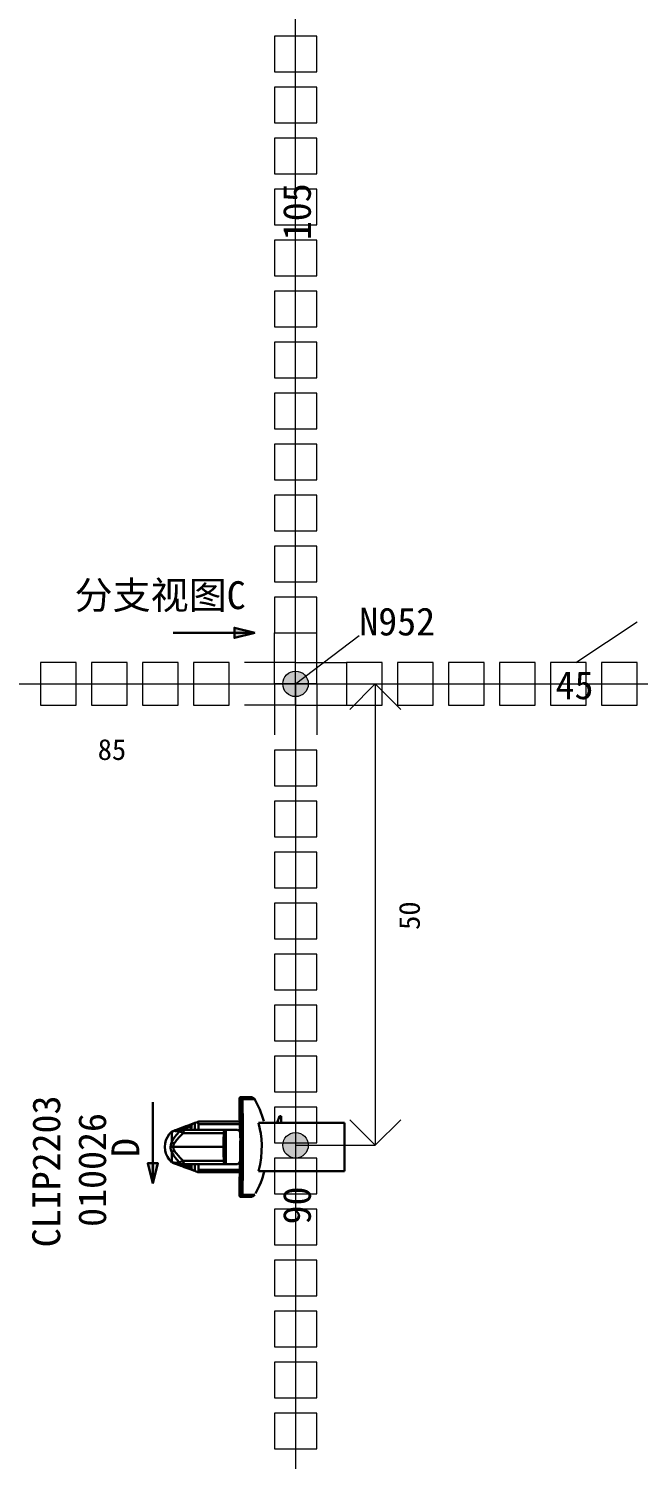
# Model space of a CAD drawing. Header units: millimetres. Extents: x 6 to 3615, y -854 to 0.
# Drawn here: x 2158.4 to 2218.2, y -641.2 to -500.9 of the extents above; entities that cross this region are included whole.
import ezdxf

# ---------------------------------------------------------------- set-up
doc = ezdxf.new("R2010")
doc.units = ezdxf.units.MM
doc.styles.add('4eff5b8b_Style', font='simfang.ttf')

msp = doc.modelspace()

# ---------------------------------------------------------------- hatches: boundary and pattern name
for points in [[(2178.56, -559.69), (2180.56, -560.19), (2178.56, -560.69)], [(2170.06, -612.19), (2170.56, -614.19), (2171.06, -612.19)]]:
    msp.add_hatch(color=256).paths.add_polyline_path(points)
h = msp.add_hatch(color=256)
edge = h.paths.add_edge_path()
edge.add_arc((2184.56, -565.19), 1.25, 0, 360)
h = msp.add_hatch(color=256)
edge = h.paths.add_edge_path()
edge.add_arc((2184.56, -565.19), 1.25, 0, 360)
h = msp.add_hatch(color=256)
edge = h.paths.add_edge_path()
edge.add_arc((2184.56, -610.43), 1.25, 0, 360)
h = msp.add_hatch(color=256)
edge = h.paths.add_edge_path()
edge.add_arc((2184.56, -610.43), 1.25, 0, 360)

# ---------------------------------------------------------------- linework, layer by layer
at = {"linetype": 'Continuous', "lineweight": 0}
for p, q in [((2186.65, -501.69), (2182.48, -501.69)), ((2182.48, -501.69), (2182.48, -505.19)), ((2186.65, -505.19), (2186.65, -501.69)), ((2182.48, -505.19), (2186.65, -505.19)), ((2186.65, -505.19), (2186.65, -505.19)), ((2186.65, -506.69), (2182.48, -506.69)), ((2182.48, -506.69), (2182.48, -510.19)), ((2186.65, -510.19), (2186.65, -506.69)), ((2182.48, -510.19), (2186.65, -510.19)), ((2186.65, -510.19), (2186.65, -510.19)), ((2186.65, -511.69), (2182.48, -511.69)), ((2182.48, -511.69), (2182.48, -515.19)), ((2186.65, -515.19), (2186.65, -511.69)), ((2182.48, -515.19), (2186.65, -515.19)), ((2186.65, -515.19), (2186.65, -515.19)), ((2186.65, -516.69), (2182.48, -516.69)), ((2182.48, -516.69), (2182.48, -520.19)), ((2186.65, -520.19), (2186.65, -516.69)), ((2182.48, -520.19), (2186.65, -520.19)), ((2186.65, -520.19), (2186.65, -520.19)), ((2186.65, -521.69), (2182.48, -521.69)), ((2182.48, -521.69), (2182.48, -525.19)), ((2186.65, -525.19), (2186.65, -521.69)), ((2182.48, -525.19), (2186.65, -525.19)), ((2186.65, -525.19), (2186.65, -525.19)), ((2186.65, -526.69), (2182.48, -526.69)), ((2182.48, -526.69), (2182.48, -530.19)), ((2186.65, -530.19), (2186.65, -526.69)), ((2182.48, -530.19), (2186.65, -530.19)), ((2186.65, -530.19), (2186.65, -530.19)), ((2186.65, -531.69), (2182.48, -531.69)), ((2182.48, -531.69), (2182.48, -535.19)), ((2186.65, -535.19), (2186.65, -531.69)), ((2182.48, -535.19), (2186.65, -535.19)), ((2186.65, -535.19), (2186.65, -535.19)), ((2186.65, -536.69), (2182.48, -536.69)), ((2182.48, -536.69), (2182.48, -540.19)), ((2186.65, -540.19), (2186.65, -536.69)), ((2182.48, -540.19), (2186.65, -540.19)), ((2186.65, -540.19), (2186.65, -540.19)), ((2186.65, -541.69), (2182.48, -541.69)), ((2182.48, -541.69), (2182.48, -545.19)), ((2186.65, -545.19), (2186.65, -541.69)), ((2182.48, -545.19), (2186.65, -545.19)), ((2186.65, -545.19), (2186.65, -545.19)), ((2186.65, -546.69), (2182.48, -546.69)), ((2182.48, -546.69), (2182.48, -550.19)), ((2186.65, -550.19), (2186.65, -546.69)), ((2182.48, -550.19), (2186.65, -550.19)), ((2186.65, -550.19), (2186.65, -550.19)), ((2186.65, -551.69), (2182.48, -551.69)), ((2182.48, -551.69), (2182.48, -555.19)), ((2186.65, -555.19), (2186.65, -551.69)), ((2182.48, -555.19), (2186.65, -555.19)), ((2186.65, -555.19), (2186.65, -555.19)), ((2186.65, -556.69), (2182.48, -556.69)), ((2182.48, -556.69), (2182.48, -560.19)), ((2186.65, -560.19), (2186.65, -556.69)), ((2182.48, -560.19), (2186.65, -560.19)), ((2186.65, -560.19), (2186.65, -560.19)), ((2163.06, -563.11), (2159.56, -563.11)), ((2159.56, -563.11), (2159.56, -567.28)), ((2163.06, -567.28), (2163.06, -563.11)), ((2168.06, -563.11), (2164.56, -563.11)), ((2164.56, -563.11), (2164.56, -567.28)), ((2168.06, -567.28), (2168.06, -563.11)), ((2173.06, -563.11), (2169.56, -563.11)), ((2169.56, -563.11), (2169.56, -567.28)), ((2173.06, -567.28), (2173.06, -563.11)), ((2178.06, -563.11), (2174.56, -563.11)), ((2174.56, -563.11), (2174.56, -567.28)), ((2178.06, -567.28), (2178.06, -563.11)), ((2193.06, -563.11), (2189.56, -563.11)), ((2189.56, -563.11), (2189.56, -567.28)), ((2193.06, -567.28), (2193.06, -563.11)), ((2198.06, -563.11), (2194.56, -563.11)), ((2194.56, -563.11), (2194.56, -567.28)), ((2198.06, -567.28), (2198.06, -563.11)), ((2203.06, -563.11), (2199.56, -563.11)), ((2199.56, -563.11), (2199.56, -567.28)), ((2203.06, -567.28), (2203.06, -563.11)), ((2208.06, -563.11), (2204.56, -563.11)), ((2204.56, -563.11), (2204.56, -567.28)), ((2208.06, -567.28), (2208.06, -563.11)), ((2213.06, -563.11), (2209.56, -563.11)), ((2209.56, -563.11), (2209.56, -567.28)), ((2213.06, -567.28), (2213.06, -563.11)), ((2218.06, -563.11), (2214.56, -563.11)), ((2214.56, -563.11), (2214.56, -567.28)), ((2218.06, -567.28), (2218.06, -563.11)), ((2159.56, -567.28), (2163.06, -567.28)), ((2159.56, -567.28), (2159.56, -567.28)), ((2164.56, -567.28), (2168.06, -567.28)), ((2164.56, -567.28), (2164.56, -567.28)), ((2169.56, -567.28), (2173.06, -567.28)), ((2169.56, -567.28), (2169.56, -567.28)), ((2174.56, -567.28), (2178.06, -567.28)), ((2174.56, -567.28), (2174.56, -567.28)), ((2189.56, -567.28), (2193.06, -567.28)), ((2189.56, -567.28), (2189.56, -567.28)), ((2194.56, -567.28), (2198.06, -567.28)), ((2194.56, -567.28), (2194.56, -567.28)), ((2199.56, -567.28), (2203.06, -567.28)), ((2199.56, -567.28), (2199.56, -567.28)), ((2204.56, -567.28), (2208.06, -567.28)), ((2204.56, -567.28), (2204.56, -567.28)), ((2209.56, -567.28), (2213.06, -567.28)), ((2209.56, -567.28), (2209.56, -567.28)), ((2214.56, -567.28), (2218.06, -567.28)), ((2214.56, -567.28), (2214.56, -567.28)), ((2186.65, -571.69), (2182.48, -571.69)), ((2182.48, -571.69), (2182.48, -575.19)), ((2186.65, -575.19), (2186.65, -571.69)), ((2182.48, -575.19), (2186.65, -575.19)), ((2186.65, -575.19), (2186.65, -575.19)), ((2186.65, -576.69), (2182.48, -576.69)), ((2182.48, -576.69), (2182.48, -580.19)), ((2186.65, -580.19), (2186.65, -576.69)), ((2182.48, -580.19), (2186.65, -580.19)), ((2186.65, -580.19), (2186.65, -580.19)), ((2186.65, -581.69), (2182.48, -581.69)), ((2182.48, -581.69), (2182.48, -585.19)), ((2186.65, -585.19), (2186.65, -581.69)), ((2182.48, -585.19), (2186.65, -585.19)), ((2186.65, -585.19), (2186.65, -585.19)), ((2186.65, -586.69), (2182.48, -586.69)), ((2182.48, -586.69), (2182.48, -590.19)), ((2186.65, -590.19), (2186.65, -586.69)), ((2182.48, -590.19), (2186.65, -590.19)), ((2186.65, -590.19), (2186.65, -590.19)), ((2186.65, -591.69), (2182.48, -591.69)), ((2182.48, -591.69), (2182.48, -595.19)), ((2186.65, -595.19), (2186.65, -591.69)), ((2182.48, -595.19), (2186.65, -595.19)), ((2186.65, -595.19), (2186.65, -595.19)), ((2186.65, -596.69), (2182.48, -596.69)), ((2182.48, -596.69), (2182.48, -600.19)), ((2186.65, -600.19), (2186.65, -596.69)), ((2182.48, -600.19), (2186.65, -600.19)), ((2186.65, -600.19), (2186.65, -600.19)), ((2186.65, -601.69), (2182.48, -601.69)), ((2182.48, -601.69), (2182.48, -605.19)), ((2186.65, -605.19), (2186.65, -601.69)), ((2182.48, -605.19), (2186.65, -605.19)), ((2186.65, -605.19), (2186.65, -605.19)), ((2186.65, -606.69), (2182.48, -606.69)), ((2182.48, -606.69), (2182.48, -610.19)), ((2186.65, -610.19), (2186.65, -606.69)), ((2182.48, -610.19), (2186.65, -610.19)), ((2186.65, -610.19), (2186.65, -610.19)), ((2186.65, -611.69), (2182.48, -611.69)), ((2182.48, -611.69), (2182.48, -615.19)), ((2186.65, -615.19), (2186.65, -611.69)), ((2182.48, -615.19), (2186.65, -615.19)), ((2186.65, -615.19), (2186.65, -615.19)), ((2186.65, -616.69), (2182.48, -616.69)), ((2182.48, -616.69), (2182.48, -620.19)), ((2186.65, -620.19), (2186.65, -616.69)), ((2182.48, -620.19), (2186.65, -620.19)), ((2186.65, -620.19), (2186.65, -620.19)), ((2186.65, -621.69), (2182.48, -621.69)), ((2182.48, -621.69), (2182.48, -625.19)), ((2186.65, -625.19), (2186.65, -621.69)), ((2182.48, -625.19), (2186.65, -625.19)), ((2186.65, -625.19), (2186.65, -625.19)), ((2186.65, -626.69), (2182.48, -626.69)), ((2182.48, -626.69), (2182.48, -630.19)), ((2186.65, -630.19), (2186.65, -626.69)), ((2182.48, -630.19), (2186.65, -630.19)), ((2186.65, -630.19), (2186.65, -630.19)), ((2186.65, -631.69), (2182.48, -631.69)), ((2182.48, -631.69), (2182.48, -635.19)), ((2186.65, -635.19), (2186.65, -631.69)), ((2182.48, -635.19), (2186.65, -635.19)), ((2186.65, -635.19), (2186.65, -635.19)), ((2186.65, -636.69), (2182.48, -636.69)), ((2182.48, -636.69), (2182.48, -640.19)), ((2186.65, -640.19), (2186.65, -636.69)), ((2182.48, -640.19), (2186.65, -640.19)), ((2186.65, -640.19), (2186.65, -640.19))]:
    msp.add_line(p, q, dxfattribs=at)
at = {"linetype": 'Continuous', "lineweight": 30}
for p, q in [((2180.56, -560.19), (2178.56, -559.69)), ((2178.56, -560.69), (2178.56, -559.69)), ((2178.56, -560.69), (2178.56, -559.69)), ((2178.56, -559.69), (2180.56, -560.19)), ((2180.56, -560.19), (2178.56, -560.69)), ((2180.56, -560.19), (2178.56, -560.69)), ((2170.56, -614.19), (2170.06, -612.19)), ((2171.06, -612.19), (2170.06, -612.19)), ((2171.06, -612.19), (2170.06, -612.19)), ((2170.06, -612.19), (2170.56, -614.19)), ((2170.56, -614.19), (2171.06, -612.19)), ((2170.56, -614.19), (2171.06, -612.19))]:
    msp.add_line(p, q, dxfattribs=at)
at = {"linetype": 'Continuous', "lineweight": 13}
for points in [[(2184.56, -565.19), (2184.56, -465.19)], [(2212.06, -563.11), (2218.06, -559.11)], [(2184.56, -565.19), (2190.81, -560.44)], [(2039.56, -565.19), (2184.56, -565.19)], [(2184.56, -565.19), (2192.38, -565.19)], [(2184.56, -565.19), (2239.56, -565.19)], [(2184.56, -565.19), (2184.56, -660.19)], [(2192.38, -565.19), (2189.88, -567.69)], [(2192.38, -565.19), (2192.38, -610.43)], [(2192.38, -565.19), (2194.88, -567.69)], [(2192.38, -610.43), (2189.88, -607.93)], [(2192.38, -610.43), (2194.88, -607.93)], [(2184.56, -610.43), (2192.38, -610.43)]]:
    msp.add_lwpolyline(points, dxfattribs=at)
at = {"linetype": 'Continuous', "lineweight": 0}
for points in [[(2186.65, -505.19), (2186.65, -501.69), (2182.48, -501.69), (2182.48, -505.19), (2186.65, -505.19)], [(2186.65, -510.19), (2186.65, -506.69), (2182.48, -506.69), (2182.48, -510.19), (2186.65, -510.19)], [(2186.65, -515.19), (2186.65, -511.69), (2182.48, -511.69), (2182.48, -515.19), (2186.65, -515.19)], [(2186.65, -520.19), (2186.65, -516.69), (2182.48, -516.69), (2182.48, -520.19), (2186.65, -520.19)], [(2186.65, -525.19), (2186.65, -521.69), (2182.48, -521.69), (2182.48, -525.19), (2186.65, -525.19)], [(2186.65, -530.19), (2186.65, -526.69), (2182.48, -526.69), (2182.48, -530.19), (2186.65, -530.19)], [(2186.65, -535.19), (2186.65, -531.69), (2182.48, -531.69), (2182.48, -535.19), (2186.65, -535.19)], [(2186.65, -540.19), (2186.65, -536.69), (2182.48, -536.69), (2182.48, -540.19), (2186.65, -540.19)], [(2186.65, -545.19), (2186.65, -541.69), (2182.48, -541.69), (2182.48, -545.19), (2186.65, -545.19)], [(2186.65, -550.19), (2186.65, -546.69), (2182.48, -546.69), (2182.48, -550.19), (2186.65, -550.19)], [(2186.65, -555.19), (2186.65, -551.69), (2182.48, -551.69), (2182.48, -555.19), (2186.65, -555.19)], [(2186.65, -560.19), (2186.65, -556.69), (2182.48, -556.69), (2182.48, -560.19), (2186.65, -560.19)], [(2159.56, -567.28), (2163.06, -567.28), (2163.06, -563.11), (2159.56, -563.11), (2159.56, -567.28)], [(2164.56, -567.28), (2168.06, -567.28), (2168.06, -563.11), (2164.56, -563.11), (2164.56, -567.28)], [(2169.56, -567.28), (2173.06, -567.28), (2173.06, -563.11), (2169.56, -563.11), (2169.56, -567.28)], [(2174.56, -567.28), (2178.06, -567.28), (2178.06, -563.11), (2174.56, -563.11), (2174.56, -567.28)], [(2189.56, -567.28), (2193.06, -567.28), (2193.06, -563.11), (2189.56, -563.11), (2189.56, -567.28)], [(2194.56, -567.28), (2198.06, -567.28), (2198.06, -563.11), (2194.56, -563.11), (2194.56, -567.28)], [(2199.56, -567.28), (2203.06, -567.28), (2203.06, -563.11), (2199.56, -563.11), (2199.56, -567.28)], [(2204.56, -567.28), (2208.06, -567.28), (2208.06, -563.11), (2204.56, -563.11), (2204.56, -567.28)], [(2209.56, -567.28), (2213.06, -567.28), (2213.06, -563.11), (2209.56, -563.11), (2209.56, -567.28)], [(2214.56, -567.28), (2218.06, -567.28), (2218.06, -563.11), (2214.56, -563.11), (2214.56, -567.28)], [(2186.65, -575.19), (2186.65, -571.69), (2182.48, -571.69), (2182.48, -575.19), (2186.65, -575.19)], [(2186.65, -580.19), (2186.65, -576.69), (2182.48, -576.69), (2182.48, -580.19), (2186.65, -580.19)], [(2186.65, -585.19), (2186.65, -581.69), (2182.48, -581.69), (2182.48, -585.19), (2186.65, -585.19)], [(2186.65, -590.19), (2186.65, -586.69), (2182.48, -586.69), (2182.48, -590.19), (2186.65, -590.19)], [(2186.65, -595.19), (2186.65, -591.69), (2182.48, -591.69), (2182.48, -595.19), (2186.65, -595.19)], [(2186.65, -600.19), (2186.65, -596.69), (2182.48, -596.69), (2182.48, -600.19), (2186.65, -600.19)], [(2186.65, -605.19), (2186.65, -601.69), (2182.48, -601.69), (2182.48, -605.19), (2186.65, -605.19)], [(2186.65, -610.19), (2186.65, -606.69), (2182.48, -606.69), (2182.48, -610.19), (2186.65, -610.19)], [(2186.65, -615.19), (2186.65, -611.69), (2182.48, -611.69), (2182.48, -615.19), (2186.65, -615.19)], [(2186.65, -620.19), (2186.65, -616.69), (2182.48, -616.69), (2182.48, -620.19), (2186.65, -620.19)], [(2186.65, -625.19), (2186.65, -621.69), (2182.48, -621.69), (2182.48, -625.19), (2186.65, -625.19)], [(2186.65, -630.19), (2186.65, -626.69), (2182.48, -626.69), (2182.48, -630.19), (2186.65, -630.19)], [(2186.65, -635.19), (2186.65, -631.69), (2182.48, -631.69), (2182.48, -635.19), (2186.65, -635.19)], [(2186.65, -640.19), (2186.65, -636.69), (2182.48, -636.69), (2182.48, -640.19), (2186.65, -640.19)]]:
    msp.add_lwpolyline(points, close=True, dxfattribs=at)
at = {"linetype": 'Continuous', "lineweight": 30}
for points in [[(2180.56, -560.19), (2178.56, -560.69), (2178.56, -559.69)], [(2170.56, -614.19), (2171.06, -612.19), (2170.06, -612.19)]]:
    msp.add_lwpolyline(points, close=True, dxfattribs=at)
for points in [[(2172.56, -560.19), (2180.56, -560.19)], [(2179.07, -606.09), (2179.08, -605.77)], [(2179.08, -605.77), (2179.09, -605.73)], [(2179.09, -605.77), (2179.08, -605.77)], [(2179.09, -605.73), (2179.12, -605.72)], [(2179.12, -605.78), (2179.09, -605.77)], [(2179.31, -605.71), (2179.12, -605.72)], [(2179.12, -605.72), (2179.2, -605.74)], [(2179.14, -605.79), (2179.12, -605.78)], [(2179.15, -605.81), (2179.14, -605.79)], [(2179.16, -605.83), (2179.15, -605.81)], [(2179.17, -605.85), (2179.16, -605.83)], [(2179.18, -606.23), (2179.17, -605.85)], [(2179.22, -605.86), (2179.17, -605.85)], [(2179.2, -605.74), (2179.27, -605.79)], [(2179.22, -605.86), (2179.27, -605.87)], [(2179.27, -605.79), (2179.32, -605.85)], [(2179.27, -605.87), (2179.32, -605.89)], [(2179.45, -605.71), (2179.31, -605.71)], [(2179.31, -605.71), (2179.52, -605.71)], [(2179.32, -605.85), (2179.35, -605.91)], [(2179.32, -605.89), (2179.35, -605.91)], [(2179.36, -606.24), (2179.35, -605.91)], [(2179.35, -605.91), (2179.57, -605.91)], [(2179.59, -605.71), (2179.45, -605.71)], [(2179.52, -605.71), (2179.59, -605.71)], [(2179.78, -605.91), (2179.57, -605.91)], [(2179.7, -605.71), (2179.59, -605.71)], [(2179.81, -605.71), (2179.7, -605.71)], [(2179.97, -605.91), (2179.78, -605.91)], [(2179.9, -605.71), (2179.81, -605.71)], [(2179.84, -605.71), (2179.98, -605.71)], [(2179.98, -605.71), (2179.9, -605.71)], [(2179.98, -605.71), (2179.9, -605.71)], [(2180.14, -605.91), (2179.97, -605.91)], [(2180.05, -605.71), (2179.98, -605.71)], [(2180.05, -605.71), (2180.11, -605.71)], [(2180.11, -605.71), (2180.05, -605.71)], [(2180.11, -605.71), (2180.15, -605.71)], [(2180.15, -605.71), (2180.11, -605.71)], [(2180.25, -605.91), (2180.14, -605.91)], [(2180.15, -605.71), (2180.18, -605.71)], [(2180.2, -605.71), (2180.18, -605.71)], [(2180.2, -605.71), (2180.21, -605.71)], [(2180.2, -605.71), (2180.21, -605.71)], [(2180.21, -605.71), (2180.27, -605.72)], [(2180.32, -605.72), (2180.21, -605.71)], [(2180.25, -605.91), (2180.34, -605.91)], [(2180.32, -605.72), (2180.42, -605.77)], [(2180.34, -605.91), (2180.46, -605.91)], [(2180.5, -605.83), (2180.42, -605.77)], [(2180.46, -605.91), (2180.52, -605.91)], [(2180.5, -605.83), (2180.57, -605.91)], [(2180.52, -605.91), (2180.56, -605.91)], [(2180.56, -605.91), (2180.57, -605.91)], [(2170.56, -606.19), (2170.56, -614.19)], [(2179.07, -606.09), (2179.06, -606.42)], [(2179.06, -606.78), (2179.06, -606.42)], [(2179.06, -606.78), (2179.07, -607.23)], [(2179.07, -607.23), (2179.08, -607.7)], [(2179.18, -606.63), (2179.18, -606.23)], [(2179.18, -607.07), (2179.18, -606.63)], [(2179.19, -607.52), (2179.18, -607.07)], [(2179.36, -606.55), (2179.36, -606.24)], [(2179.37, -606.9), (2179.36, -606.55)], [(2179.37, -607.27), (2179.37, -606.9)], [(2179.38, -607.37), (2179.37, -607.27)], [(2179.38, -607.78), (2179.38, -607.37)], [(2173.16, -608.81), (2172.89, -608.91)], [(2173.16, -608.81), (2173.04, -608.85)], [(2173.22, -608.78), (2173.16, -608.81)], [(2173.16, -608.81), (2173.19, -608.81)], [(2173.19, -608.81), (2173.23, -608.84)], [(2173.38, -608.72), (2173.22, -608.78)], [(2173.42, -608.8), (2173.23, -608.84)], [(2173.56, -608.66), (2173.38, -608.72)], [(2173.63, -608.76), (2173.42, -608.8)], [(2173.79, -608.57), (2173.56, -608.66)], [(2173.56, -608.66), (2173.79, -608.57)], [(2173.81, -608.72), (2173.63, -608.76)], [(2174.04, -608.48), (2173.79, -608.57)], [(2173.95, -608.7), (2173.81, -608.72)], [(2174.11, -608.66), (2173.95, -608.7)], [(2174.69, -608.24), (2174.04, -608.48)], [(2174.04, -608.48), (2174.05, -608.51)], [(2174.08, -608.57), (2174.05, -608.51)], [(2174.11, -608.66), (2174.08, -608.57)], [(2174.11, -608.66), (2174.35, -608.58)], [(2174.35, -608.66), (2174.11, -608.66)], [(2174.33, -608.8), (2174.31, -608.85)], [(2174.34, -608.74), (2174.33, -608.8)], [(2174.35, -608.66), (2174.34, -608.74)], [(2174.35, -608.51), (2174.37, -608.46)], [(2174.35, -608.58), (2174.35, -608.51)], [(2174.35, -608.66), (2174.35, -608.58)], [(2174.37, -608.46), (2174.41, -608.38)], [(2174.41, -608.38), (2174.49, -608.32)], [(2174.59, -608.28), (2174.49, -608.32)], [(2174.59, -608.28), (2174.69, -608.24)], [(2174.82, -608.19), (2174.69, -608.24)], [(2174.69, -608.24), (2174.69, -608.9)], [(2174.93, -608.15), (2174.82, -608.19)], [(2174.93, -608.15), (2174.99, -608.13)], [(2174.93, -608.15), (2174.97, -608.17)], [(2175.02, -608.25), (2174.97, -608.17)], [(2174.99, -608.13), (2175.07, -608.11)], [(2175.03, -608.35), (2175.02, -608.25)], [(2179.1, -608.35), (2175.03, -608.35)], [(2175.03, -608.35), (2175.03, -608.9)], [(2179.09, -608.11), (2175.07, -608.11)], [(2179.08, -607.7), (2179.09, -608.19)], [(2179.09, -608.19), (2179.11, -608.7)], [(2179.11, -608.7), (2179.12, -609.24)], [(2179.19, -608), (2179.19, -607.52)], [(2179.19, -608), (2179.2, -608.5)], [(2179.2, -609.01), (2179.2, -608.5)], [(2179.38, -608.04), (2179.38, -607.78)], [(2179.38, -608.4), (2179.38, -608.04)], [(2179.38, -608.82), (2179.38, -608.4)], [(2179.39, -609.29), (2179.38, -608.82)], [(2185.23, -608.23), (2180.93, -608.23)], [(2180.93, -608.23), (2181.07, -608.84)], [(2181.23, -608.23), (2181.18, -608.23)], [(2181.23, -608.23), (2181.73, -608.23)], [(2181.28, -608.23), (2181.23, -608.23)], [(2181.49, -608.23), (2181.47, -608.14)], [(2181.47, -608.23), (2181.47, -608.23)], [(2182.75, -608.23), (2183, -607.59)], [(2184.3, -608.23), (2182.81, -608.23)], [(2183, -607.59), (2183.16, -607.59)], [(2183.16, -608.23), (2183.16, -607.59)], [(2184.3, -608.23), (2189.35, -608.24)], [(2189.35, -608.24), (2189.35, -612.97)], [(2171.85, -609.93), (2171.77, -610.26)], [(2171.99, -609.63), (2171.85, -609.93)], [(2172.18, -609.35), (2171.99, -609.63)], [(2172.41, -609.11), (2172.18, -609.35)], [(2172.35, -610.29), (2172.39, -610.19)], [(2172.39, -610.19), (2172.44, -610.1)], [(2172.41, -609.11), (2172.46, -609.08)], [(2172.41, -609.11), (2172.42, -609.11)], [(2172.42, -609.11), (2172.5, -609.06)], [(2172.42, -609.11), (2172.44, -609.1)], [(2172.44, -609.1), (2172.5, -609.06)], [(2172.48, -609.09), (2172.44, -609.1)], [(2172.44, -609.1), (2172.44, -609.16)], [(2172.44, -609.16), (2172.44, -609.27)], [(2172.44, -609.27), (2172.44, -609.43)], [(2172.44, -609.62), (2172.44, -609.43)], [(2172.44, -609.85), (2172.44, -609.62)], [(2172.44, -609.85), (2172.44, -610.1)], [(2172.44, -610.1), (2172.54, -609.89)], [(2172.44, -610.1), (2172.54, -610.18)], [(2172.53, -609.07), (2172.48, -609.09)], [(2172.5, -609.06), (2172.56, -609.03)], [(2172.5, -609.06), (2172.53, -609.04)], [(2172.53, -609.04), (2172.56, -609.03)], [(2172.56, -609.03), (2172.53, -609.04)], [(2172.53, -609.04), (2172.56, -609.03)], [(2172.6, -609.06), (2172.53, -609.07)], [(2172.54, -609.89), (2172.73, -609.61)], [(2172.54, -610.18), (2172.65, -610.26)], [(2172.56, -609.03), (2172.61, -609.01)], [(2172.74, -609.02), (2172.6, -609.06)], [(2172.68, -608.98), (2172.61, -609.01)], [(2172.65, -610.26), (2172.75, -610.12)], [(2172.68, -608.98), (2172.77, -608.95)], [(2172.77, -608.95), (2172.68, -608.98)], [(2172.73, -609.61), (2172.9, -609.39)], [(2172.82, -609.01), (2172.74, -609.02)], [(2172.74, -609.03), (2172.74, -609.02)], [(2172.74, -609.03), (2172.89, -609.05)], [(2172.75, -610.12), (2172.9, -609.93)], [(2172.89, -608.91), (2172.77, -608.95)], [(2172.83, -608.99), (2172.82, -609)], [(2172.82, -609), (2172.82, -609.01)], [(2172.82, -609.01), (2172.83, -609.01)], [(2172.82, -609.01), (2172.82, -609.01)], [(2172.83, -608.98), (2172.85, -608.96)], [(2172.83, -608.98), (2172.83, -608.99)], [(2172.83, -609.01), (2172.84, -609.01)], [(2172.84, -608.99), (2172.84, -609)], [(2172.85, -608.99), (2172.84, -608.99)], [(2172.84, -609.01), (2172.85, -609)], [(2172.85, -609), (2172.84, -609)], [(2172.88, -608.94), (2172.85, -608.96)], [(2172.85, -608.98), (2172.85, -608.99)], [(2172.85, -608.98), (2172.86, -608.98)], [(2172.85, -609), (2172.88, -608.99)], [(2172.85, -609), (2172.86, -608.99)], [(2172.85, -608.99), (2172.85, -608.99)], [(2172.85, -609), (2172.85, -609)], [(2172.87, -608.97), (2172.86, -608.98)], [(2172.86, -608.99), (2172.88, -608.99)], [(2172.91, -608.94), (2172.87, -608.97)], [(2172.91, -608.91), (2172.88, -608.94)], [(2172.95, -608.95), (2172.88, -608.99)], [(2172.99, -608.87), (2172.89, -608.91)], [(2173.08, -609.07), (2172.89, -609.05)], [(2172.9, -609.39), (2173.18, -609.08)], [(2172.9, -609.93), (2173.19, -609.6)], [(2172.99, -608.87), (2172.91, -608.91)], [(2173.01, -608.9), (2172.91, -608.94)], [(2172.95, -608.95), (2173.04, -608.92)], [(2173.04, -608.85), (2172.99, -608.87)], [(2172.99, -608.88), (2172.99, -608.87)], [(2173.01, -608.9), (2172.99, -608.88)], [(2173.12, -608.86), (2173.01, -608.9)], [(2173.04, -608.92), (2173.13, -608.91)], [(2173.18, -609.08), (2173.08, -609.07)], [(2173.23, -608.84), (2173.12, -608.86)], [(2173.23, -608.9), (2173.13, -608.91)], [(2173.18, -609.08), (2173.23, -609)], [(2173.27, -609.12), (2173.18, -609.08)], [(2173.19, -609.6), (2173.55, -609.23)], [(2173.23, -608.84), (2173.23, -608.89)], [(2173.23, -608.89), (2173.23, -608.9)], [(2173.23, -608.9), (2173.43, -608.9)], [(2173.29, -608.95), (2173.23, -609)], [(2173.39, -609.16), (2173.27, -609.12)], [(2173.36, -608.91), (2173.29, -608.95)], [(2173.43, -608.9), (2173.36, -608.91)], [(2173.52, -609.22), (2173.39, -609.16)], [(2173.43, -608.9), (2173.53, -608.9)], [(2173.55, -609.23), (2173.52, -609.22)], [(2173.53, -608.9), (2173.65, -608.9)], [(2173.57, -609.1), (2173.55, -609.23)], [(2177.52, -609.23), (2173.55, -609.23)], [(2173.6, -608.99), (2173.57, -609.1)], [(2173.65, -608.92), (2173.6, -608.99)], [(2173.65, -608.92), (2173.7, -608.9)], [(2173.65, -608.9), (2173.7, -608.9)], [(2174.59, -608.9), (2173.7, -608.9)], [(2173.7, -608.9), (2177.62, -608.9)], [(2174.31, -608.85), (2174.3, -608.89)], [(2174.3, -608.89), (2174.3, -608.9)], [(2174.36, -608.9), (2174.33, -608.9)], [(2174.33, -608.9), (2174.33, -608.9)], [(2174.59, -608.9), (2174.57, -608.9)], [(2177.5, -609.91), (2177.49, -610.59)], [(2177.52, -609.23), (2177.5, -609.91)], [(2177.53, -609.12), (2177.52, -609.23)], [(2177.55, -609.03), (2177.53, -609.12)], [(2177.57, -608.96), (2177.55, -609.03)], [(2177.6, -608.92), (2177.57, -608.96)], [(2177.62, -608.9), (2177.6, -608.92)], [(2177.62, -608.9), (2177.72, -608.9)], [(2177.72, -610.59), (2177.72, -608.9)], [(2177.72, -608.9), (2178.75, -608.9)], [(2178.87, -608.92), (2178.75, -608.9)], [(2178.87, -608.92), (2178.98, -608.98)], [(2178.87, -608.92), (2178.98, -608.98)], [(2178.98, -608.98), (2178.9, -608.93)], [(2179.07, -609.06), (2178.98, -608.98)], [(2178.98, -608.98), (2179.07, -609.06)], [(2179.07, -609.06), (2179.03, -609.02)], [(2179.12, -609.17), (2179.07, -609.06)], [(2179.07, -609.06), (2179.12, -609.17)], [(2179.11, -609.14), (2179.12, -609.17)], [(2179.12, -609.24), (2179.13, -609.69)], [(2179.2, -609.53), (2179.14, -610.14)], [(2179.14, -610.14), (2179.14, -610.6)], [(2179.2, -609.53), (2179.2, -609.01)], [(2179.2, -609.53), (2179.21, -610.06)], [(2179.21, -610.06), (2179.21, -610.59)], [(2179.39, -609.67), (2179.39, -609.29)], [(2179.39, -610.02), (2179.39, -609.67)], [(2179.39, -610.32), (2179.39, -610.02)], [(2181.15, -609.29), (2181.07, -608.84)], [(2181.21, -609.83), (2181.15, -609.29)], [(2181.24, -610.37), (2181.21, -609.83)], [(2171.77, -610.26), (2171.74, -610.59)], [(2171.74, -610.59), (2171.77, -610.93)], [(2171.77, -610.93), (2171.85, -611.25)], [(2171.85, -611.25), (2171.99, -611.56)], [(2171.99, -611.56), (2172.18, -611.83)], [(2172.3, -610.59), (2172.32, -610.4)], [(2172.3, -610.59), (2172.43, -610.59)], [(2172.31, -610.71), (2172.3, -610.59)], [(2172.33, -610.83), (2172.31, -610.71)], [(2172.32, -610.4), (2172.35, -610.29)], [(2172.33, -610.83), (2172.37, -610.95)], [(2172.37, -610.95), (2172.44, -611.09)], [(2172.43, -610.59), (2172.57, -610.59)], [(2172.55, -611), (2172.44, -611.09)], [(2172.51, -611.24), (2172.44, -611.09)], [(2172.44, -611.09), (2172.44, -611.34)], [(2172.44, -611.34), (2172.44, -611.57)], [(2172.44, -611.76), (2172.44, -611.57)], [(2172.6, -611.4), (2172.51, -611.24)], [(2172.65, -610.92), (2172.55, -611)], [(2172.6, -610.4), (2172.57, -610.55)], [(2172.57, -610.55), (2172.57, -610.59)], [(2172.57, -610.59), (2177.49, -610.59)], [(2172.59, -610.75), (2172.57, -610.59)], [(2172.64, -610.89), (2172.59, -610.75)], [(2172.65, -610.26), (2172.6, -610.4)], [(2172.6, -611.4), (2172.73, -611.59)], [(2172.65, -610.92), (2172.64, -610.89)], [(2172.77, -611.1), (2172.65, -610.92)], [(2172.93, -611.84), (2172.73, -611.59)], [(2172.92, -611.28), (2172.77, -611.1)], [(2173.01, -611.39), (2172.92, -611.28)], [(2173.29, -611.7), (2173.01, -611.39)], [(2177.49, -610.59), (2177.5, -611.28)], [(2177.5, -611.28), (2177.52, -611.96)], [(2177.72, -610.59), (2177.72, -612.29)], [(2179.14, -611.14), (2179.13, -611.68)], [(2179.14, -610.6), (2179.14, -611.14)], [(2179.21, -611.13), (2179.2, -611.66)], [(2179.21, -610.59), (2179.21, -611.13)], [(2179.39, -610.59), (2179.39, -610.32)], [(2179.39, -610.89), (2179.39, -610.59)], [(2179.39, -611.21), (2179.39, -610.89)], [(2179.39, -611.54), (2179.39, -611.21)], [(2179.39, -611.9), (2179.39, -611.54)], [(2181.18, -611.67), (2181.23, -611.02)], [(2181.23, -611.02), (2181.24, -610.37)], [(2172.18, -611.83), (2172.41, -612.08)], [(2172.42, -612.08), (2172.41, -612.08)], [(2172.41, -612.08), (2172.46, -612.1)], [(2172.5, -612.13), (2172.42, -612.08)], [(2172.44, -612.09), (2172.42, -612.08)], [(2172.44, -611.91), (2172.44, -611.76)], [(2172.44, -612.02), (2172.44, -611.91)], [(2172.44, -612.02), (2172.44, -612.09)], [(2172.44, -612.09), (2172.48, -612.1)], [(2172.44, -612.09), (2172.5, -612.13)], [(2172.55, -612.11), (2172.48, -612.1)], [(2172.5, -612.13), (2172.53, -612.15)], [(2172.5, -612.13), (2172.56, -612.16)], [(2172.51, -612.13), (2172.53, -612.15)], [(2172.53, -612.15), (2172.6, -612.17)], [(2172.53, -612.15), (2172.56, -612.16)], [(2172.55, -612.11), (2172.61, -612.13)], [(2172.56, -612.16), (2172.6, -612.17)], [(2172.7, -612.21), (2172.6, -612.17)], [(2172.74, -612.17), (2172.61, -612.13)], [(2172.7, -612.21), (2172.79, -612.24)], [(2172.79, -612.24), (2172.7, -612.21)], [(2172.74, -612.16), (2172.81, -612.15)], [(2172.74, -612.16), (2172.74, -612.17)], [(2172.74, -612.17), (2172.82, -612.17)], [(2173.16, -612.38), (2172.79, -612.24)], [(2172.79, -612.24), (2172.99, -612.32)], [(2172.81, -612.15), (2172.95, -612.13)], [(2172.83, -612.17), (2172.82, -612.17)], [(2172.82, -612.18), (2172.82, -612.17)], [(2172.82, -612.18), (2172.82, -612.18)], [(2172.83, -612.19), (2172.82, -612.18)], [(2172.84, -612.18), (2172.83, -612.17)], [(2172.83, -612.2), (2172.83, -612.19)], [(2172.84, -612.21), (2172.83, -612.2)], [(2172.85, -612.18), (2172.84, -612.18)], [(2172.84, -612.19), (2172.85, -612.19)], [(2172.84, -612.19), (2172.84, -612.19)], [(2172.85, -612.2), (2172.84, -612.19)], [(2172.85, -612.23), (2172.84, -612.21)], [(2172.87, -612.2), (2172.85, -612.18)], [(2172.85, -612.19), (2172.86, -612.2)], [(2172.85, -612.19), (2172.85, -612.19)], [(2172.85, -612.2), (2172.85, -612.2)], [(2172.86, -612.21), (2172.85, -612.2)], [(2172.88, -612.26), (2172.85, -612.23)], [(2172.86, -612.2), (2172.88, -612.2)], [(2172.89, -612.23), (2172.86, -612.21)], [(2172.88, -612.2), (2172.87, -612.2)], [(2172.88, -612.2), (2172.95, -612.24)], [(2172.88, -612.26), (2172.92, -612.28)], [(2172.97, -612.28), (2172.89, -612.23)], [(2172.92, -612.26), (2172.97, -612.28)], [(2172.99, -612.32), (2172.92, -612.28)], [(2173.18, -612.11), (2172.93, -611.84)], [(2172.95, -612.13), (2173.18, -612.11)], [(2172.95, -612.24), (2173.03, -612.26)], [(2173.01, -612.29), (2172.97, -612.28)], [(2172.99, -612.31), (2173.01, -612.29)], [(2172.99, -612.31), (2172.99, -612.32)], [(2173.08, -612.35), (2172.99, -612.32)], [(2173.01, -612.29), (2173.12, -612.32)], [(2173.03, -612.26), (2173.12, -612.28)], [(2173.16, -612.38), (2173.08, -612.35)], [(2173.12, -612.28), (2173.23, -612.29)], [(2173.12, -612.32), (2173.23, -612.34)], [(2173.2, -612.38), (2173.16, -612.38)], [(2173.16, -612.38), (2173.3, -612.43)], [(2173.2, -612.1), (2173.18, -612.11)], [(2173.18, -612.11), (2173.22, -612.18)], [(2173.29, -612.06), (2173.2, -612.1)], [(2173.23, -612.34), (2173.2, -612.38)], [(2173.22, -612.18), (2173.29, -612.24)], [(2173.43, -612.29), (2173.23, -612.29)], [(2173.23, -612.3), (2173.23, -612.29)], [(2173.23, -612.29), (2173.7, -612.29)], [(2173.23, -612.34), (2173.23, -612.3)], [(2173.38, -612.38), (2173.23, -612.34)], [(2173.55, -611.96), (2173.29, -611.7)], [(2173.41, -612.01), (2173.29, -612.06)], [(2173.29, -612.24), (2173.36, -612.28)], [(2173.45, -612.49), (2173.3, -612.43)], [(2173.3, -612.43), (2173.45, -612.49)], [(2173.43, -612.29), (2173.36, -612.28)], [(2173.63, -612.42), (2173.38, -612.38)], [(2173.55, -611.96), (2173.41, -612.01)], [(2173.46, -612.29), (2173.43, -612.29)], [(2173.45, -612.49), (2173.64, -612.56)], [(2173.57, -612.29), (2173.46, -612.29)], [(2177.52, -611.96), (2173.55, -611.96)], [(2173.55, -611.99), (2173.55, -611.96)], [(2173.57, -612.11), (2173.55, -611.99)], [(2173.57, -612.11), (2173.61, -612.2)], [(2173.7, -612.29), (2173.57, -612.29)], [(2173.65, -612.27), (2173.61, -612.2)], [(2173.63, -612.42), (2173.86, -612.47)], [(2173.64, -612.56), (2173.84, -612.63)], [(2173.7, -612.29), (2173.65, -612.27)], [(2177.62, -612.29), (2173.7, -612.29)], [(2173.84, -612.63), (2174.04, -612.71)], [(2173.86, -612.47), (2174.11, -612.52)], [(2174.04, -612.71), (2174.05, -612.68)], [(2174.04, -612.71), (2174.69, -612.95)], [(2174.05, -612.68), (2174.08, -612.61)], [(2174.08, -612.61), (2174.11, -612.52)], [(2174.11, -612.52), (2174.35, -612.52)], [(2174.11, -612.52), (2174.35, -612.61)], [(2174.3, -612.29), (2174.33, -612.29)], [(2174.3, -612.3), (2174.3, -612.29)], [(2174.31, -612.33), (2174.3, -612.3)], [(2174.33, -612.38), (2174.31, -612.33)], [(2174.34, -612.45), (2174.33, -612.38)], [(2174.34, -612.45), (2174.35, -612.52)], [(2174.35, -612.61), (2174.35, -612.52)], [(2174.35, -612.61), (2174.36, -612.7)], [(2174.36, -612.7), (2174.4, -612.79)], [(2174.39, -612.29), (2174.41, -612.29)], [(2174.4, -612.79), (2174.47, -612.85)], [(2174.47, -612.85), (2174.56, -612.9)], [(2174.56, -612.9), (2174.69, -612.95)], [(2174.69, -612.29), (2174.69, -612.95)], [(2174.82, -612.99), (2174.69, -612.95)], [(2174.99, -613.06), (2174.82, -612.99)], [(2174.93, -613.04), (2174.82, -612.99)], [(2175, -612.98), (2174.93, -613.04)], [(2174.93, -613.04), (2174.99, -613.06)], [(2175.03, -612.89), (2175, -612.98)], [(2175.03, -612.29), (2175.03, -612.84)], [(2179.1, -612.84), (2175.03, -612.84)], [(2175.03, -612.89), (2175.03, -612.84)], [(2177.52, -611.96), (2177.53, -612.07)], [(2177.53, -612.07), (2177.55, -612.16)], [(2177.55, -612.16), (2177.57, -612.23)], [(2177.57, -612.23), (2177.6, -612.27)], [(2177.6, -612.27), (2177.62, -612.29)], [(2177.72, -612.29), (2177.62, -612.29)], [(2177.62, -612.29), (2177.72, -612.29)], [(2178.75, -612.29), (2177.72, -612.29)], [(2178.87, -612.27), (2178.75, -612.29)], [(2178.98, -612.21), (2178.87, -612.27)], [(2178.98, -612.21), (2178.87, -612.27)], [(2178.9, -612.26), (2178.87, -612.27)], [(2178.98, -612.21), (2179.07, -612.12)], [(2179.07, -612.12), (2178.98, -612.21)], [(2179.03, -612.17), (2178.98, -612.21)], [(2179.07, -612.12), (2179.12, -612.02)], [(2179.12, -612.02), (2179.07, -612.12)], [(2179.1, -612.74), (2179.09, -613.25)], [(2179.11, -612.22), (2179.1, -612.74)], [(2179.13, -611.68), (2179.11, -612.22)], [(2179.12, -612.02), (2179.11, -612.04)], [(2179.2, -612.69), (2179.19, -613.18)], [(2179.2, -611.66), (2179.2, -612.18)], [(2179.2, -612.18), (2179.2, -612.69)], [(2179.38, -612.66), (2179.39, -612.37)], [(2179.38, -613.14), (2179.38, -612.66)], [(2179.39, -612.37), (2179.39, -611.9)], [(2180.93, -612.96), (2181.08, -612.32)], [(2180.93, -612.96), (2185.38, -612.96)], [(2180.93, -612.96), (2181.12, -612.96)], [(2181.08, -612.32), (2181.18, -611.67)], [(2181.12, -612.96), (2181.27, -612.96)], [(2181.27, -612.96), (2181.34, -612.96)], [(2181.34, -612.96), (2181.37, -612.96)], [(2181.62, -612.96), (2181.73, -612.96)], [(2185.38, -612.96), (2185.46, -612.96)], [(2185.46, -612.96), (2185.46, -612.96)], [(2185.46, -612.96), (2189.35, -612.97)], [(2174.99, -613.06), (2175.07, -613.07)], [(2179.09, -613.07), (2175.07, -613.07)], [(2179.06, -614.4), (2179.07, -614.21)], [(2179.06, -614.4), (2179.06, -614.76)], [(2179.09, -613.25), (2179.07, -613.74)], [(2179.07, -613.74), (2179.07, -614.21)], [(2179.18, -614.12), (2179.19, -613.66)], [(2179.18, -614.55), (2179.18, -614.12)], [(2179.19, -613.18), (2179.19, -613.66)], [(2179.36, -614.59), (2179.37, -614.29)], [(2179.37, -614.03), (2179.38, -613.78)], [(2179.37, -614.29), (2179.37, -614.03)], [(2179.38, -613.53), (2179.38, -613.14)], [(2179.38, -613.78), (2179.38, -613.53)], [(2179.07, -615.1), (2179.06, -614.76)], [(2179.07, -615.1), (2179.08, -615.42)], [(2179.08, -615.42), (2179.09, -615.41)], [(2179.1, -615.46), (2179.08, -615.42)], [(2179.09, -615.41), (2179.11, -615.4)], [(2179.1, -615.46), (2179.12, -615.47)], [(2179.11, -615.4), (2179.13, -615.39)], [(2179.2, -615.45), (2179.12, -615.47)], [(2179.12, -615.47), (2179.31, -615.48)], [(2179.13, -615.39), (2179.15, -615.38)], [(2179.15, -615.38), (2179.17, -615.35)], [(2179.17, -615.33), (2179.18, -614.96)], [(2179.17, -615.35), (2179.17, -615.33)], [(2179.22, -615.33), (2179.17, -615.33)], [(2179.18, -614.96), (2179.18, -614.55)], [(2179.27, -615.4), (2179.2, -615.45)], [(2179.27, -615.32), (2179.22, -615.33)], [(2179.32, -615.3), (2179.27, -615.32)], [(2179.27, -615.4), (2179.32, -615.34)], [(2179.31, -615.48), (2179.55, -615.48)], [(2179.31, -615.48), (2179.52, -615.48)], [(2179.35, -615.28), (2179.32, -615.3)], [(2179.32, -615.34), (2179.35, -615.28)], [(2179.35, -615.28), (2179.36, -614.96)], [(2179.63, -615.28), (2179.35, -615.28)], [(2179.36, -614.96), (2179.36, -614.59)], [(2179.75, -615.48), (2179.52, -615.48)], [(2179.55, -615.48), (2179.52, -615.48)], [(2179.55, -615.48), (2179.75, -615.48)], [(2179.8, -615.28), (2179.63, -615.28)], [(2179.75, -615.48), (2179.91, -615.48)], [(2179.92, -615.28), (2179.8, -615.28)], [(2179.91, -615.48), (2180.05, -615.48)], [(2179.92, -615.28), (2180.04, -615.28)], [(2180.02, -615.48), (2180, -615.48)], [(2180.02, -615.48), (2180.02, -615.48)], [(2180.15, -615.28), (2180.04, -615.28)], [(2180.14, -615.48), (2180.05, -615.48)], [(2180.05, -615.48), (2180.14, -615.48)], [(2180.2, -615.48), (2180.14, -615.48)], [(2180.14, -615.48), (2180.2, -615.48)], [(2180.29, -615.28), (2180.15, -615.28)], [(2180.2, -615.48), (2180.21, -615.48)], [(2180.2, -615.48), (2180.21, -615.48)], [(2180.2, -615.48), (2180.21, -615.48)], [(2180.32, -615.46), (2180.21, -615.48)], [(2180.21, -615.48), (2180.32, -615.46)], [(2180.21, -615.48), (2180.27, -615.47)], [(2180.42, -615.28), (2180.29, -615.28)], [(2180.32, -615.46), (2180.42, -615.42)], [(2180.42, -615.28), (2180.49, -615.28)], [(2180.42, -615.42), (2180.5, -615.36)], [(2180.49, -615.28), (2180.52, -615.28)], [(2180.5, -615.36), (2180.57, -615.28)], [(2180.56, -615.28), (2180.52, -615.28)], [(2180.56, -615.28), (2180.57, -615.28)]]:
    msp.add_lwpolyline(points, dxfattribs=at)
at = {"linetype": 'Continuous', "lineweight": 0}
for points in [[(2182.48, -565.19), (2182.48, -560.19)], [(2186.65, -565.19), (2186.64, -560.19)], [(2184.56, -563.11), (2179.56, -563.11)], [(2184.56, -567.28), (2184.56, -563.11)], [(2184.56, -567.28), (2184.56, -563.11)], [(2184.56, -563.11), (2189.56, -563.11)], [(2186.64, -565.19), (2182.48, -565.19)], [(2182.48, -565.19), (2182.48, -570.19)], [(2186.65, -565.19), (2182.48, -565.19)], [(2186.64, -565.19), (2186.65, -570.19)], [(2184.56, -567.28), (2179.56, -567.28)], [(2184.56, -567.28), (2189.56, -567.28)]]:
    msp.add_lwpolyline(points, dxfattribs=at)
at = {"linetype": 'Continuous', "lineweight": 13}
for centre in [(2184.56, -565.19), (2184.56, -565.19), (2184.56, -565.19), (2184.56, -565.19), (2184.56, -610.43), (2184.56, -610.43), (2184.56, -610.43), (2184.56, -610.43)]:
    msp.add_circle(centre, 1.25, dxfattribs=at)
at = {"linetype": 'Continuous', "lineweight": 30}
for centre, radius, start, end in [((2172.63, -610.42), 9.12, 15, 30), ((2172.72, -610.77), 9.05, -29, -14)]:
    msp.add_arc(centre, radius, start, end, dxfattribs=at)

# ---------------------------------------------------------------- texts
at = {"linetype": 'Continuous', "style": '4eff5b8b_Style'}
for s, height, p in [('105', 2.734, (2186.06, -521.69)), ('50', 2.051, (2196.75, -589.31)), ('CLIP2203', 2.734, (2161.48, -620.43)), ('010026', 2.734, (2165.98, -618.43)), ('D', 2.73, (2169.24, -611.59)), ('90', 2.734, (2186.06, -618.19))]:
    msp.add_text(s, height=height, rotation=-270, dxfattribs=at).set_placement(p)
for s, height, p in [('分支视图C', 2.734, (2162.89, -557.86)), ('N952', 2.734, (2190.81, -560.44)), ('45', 2.734, (2210.06, -566.69)), ('85', 2.051, (2165.16, -572.65))]:
    msp.add_text(s, height=height, dxfattribs=at).set_placement(p)

doc.saveas('drawing.dxf')
